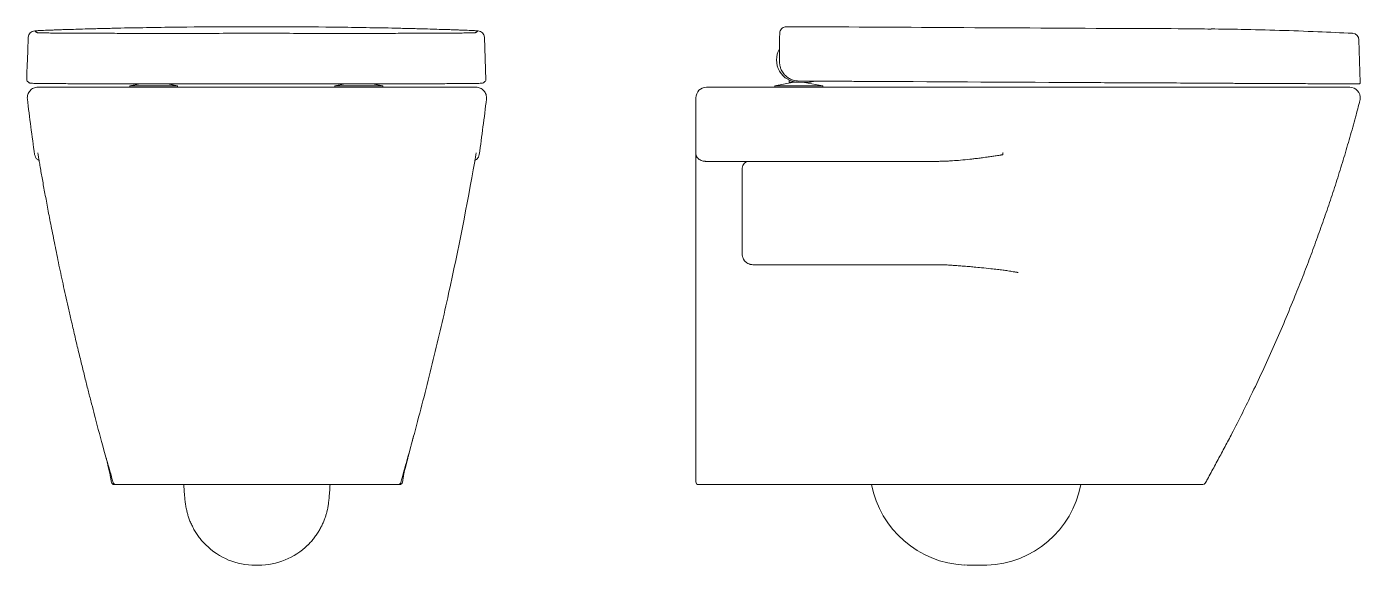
# Model space of a CAD drawing. Header units: millimetres. Extents: x 1778 to 2471, y 1406 to 1876.
# Drawn here: x 1976.474 to 1977.481, y 1423.481 to 1423.887 of the extents above; entities that cross this region are included whole.
import ezdxf

# ---------------------------------------------------------------- set-up
doc = ezdxf.new("R2010")
doc.units = ezdxf.units.MM
doc.layers.add('ARQ_SANITAROS', color=42, linetype='Continuous', lineweight=0)

msp = doc.modelspace()

# ---------------------------------------------------------------- linework, layer by layer
at = {"layer": 'ARQ_SANITAROS'}
for p, q in [((1976.8212, 1423.847), (1976.82, 1423.8793)), ((1977.0429, 1423.8794), (1977.0429, 1423.8793)), ((1977.043, 1423.8813), (1977.043, 1423.8815)), ((1977.043, 1423.8813), (1977.043, 1423.8813)), ((1977.4814, 1423.8451), (1977.4804, 1423.8774)), ((1977.0536, 1423.8453), (1977.0394, 1423.8426)), ((1977.0501, 1423.847), (1977.0501, 1423.8453)), ((1977.057, 1423.8453), (1977.0501, 1423.8453)), ((1977.0625, 1423.8452), (1977.0575, 1423.8453)), ((1977.0757, 1423.8426), (1977.0617, 1423.8452)), ((1976.4829, 1423.8416), (1976.8136, 1423.8416)), ((1976.56, 1423.8441), (1976.5522, 1423.8426)), ((1976.5522, 1423.8426), (1976.5522, 1423.8416)), ((1976.5522, 1423.8426), (1976.5884, 1423.8426)), ((1976.5522, 1423.8416), (1976.5884, 1423.8416)), ((1976.5884, 1423.8426), (1976.5807, 1423.8441)), ((1976.5884, 1423.8416), (1976.5884, 1423.8426)), ((1976.7149, 1423.8441), (1976.7072, 1423.8426)), ((1976.7072, 1423.8426), (1976.7072, 1423.8416)), ((1976.7072, 1423.8426), (1976.7434, 1423.8426)), ((1976.7072, 1423.8416), (1976.7434, 1423.8416)), ((1976.7434, 1423.8426), (1976.7356, 1423.8441)), ((1976.7434, 1423.8416), (1976.7434, 1423.8426)), ((1977.0394, 1423.8426), (1977.0394, 1423.8416)), ((1977.0394, 1423.8426), (1977.0757, 1423.8426)), ((1977.0394, 1423.8416), (1977.0757, 1423.8416)), ((1977.0757, 1423.8416), (1977.0757, 1423.8426)), ((1976.5375, 1423.5484), (1976.5384, 1423.5433)), ((1976.759, 1423.5483), (1976.7581, 1423.5433)), ((1976.5404, 1423.5416), (1976.7561, 1423.5416)), ((1976.6469, 1423.4808), (1976.6495, 1423.4808))]:
    msp.add_line(p, q, dxfattribs=at)
at = {"layer": 'ARQ_SANITAROS', "flags": 128}
for points in [[(1976.4756, 1423.8793), (1976.4752, 1423.8689), (1976.4748, 1423.8574), (1976.4746, 1423.853), (1976.4744, 1423.847)], [(1976.4768, 1423.8447), (1976.477, 1423.8447), (1976.4772, 1423.8447)], [(1976.8191, 1423.8449), (1976.8186, 1423.8447), (1976.8184, 1423.8447)], [(1976.6478, 1423.8441), (1976.6362, 1423.8441), (1976.6133, 1423.8441), (1976.5903, 1423.8441)], [(1976.6478, 1423.8441), (1976.6594, 1423.8441), (1976.6824, 1423.8441), (1976.7053, 1423.8441)]]:
    msp.add_lwpolyline(points, dxfattribs=at)
at = {"layer": 'ARQ_SANITAROS'}
for centre, radius, start, end in [((1976.4806, 1423.8791), 0.005, 91.9642, 177.7998), ((1976.815, 1423.8791), 0.005, 2.2002, 88.0358), ((1977.4753, 1423.8772), 0.00508, 2.0117, 86.314), ((1977.0576, 1423.8623), 0.017, 150.5234, 269.7047), ((1977.0437, 1423.8608), 0.000857, 179.4727, 180.9215), ((1977.0438, 1423.8608), 0.001, 179.6838, 180.9161), ((1976.4754, 1423.847), 0.001, 177.8007, 230.9214), ((1976.8202, 1423.847), 0.001, 307.3169, 2.2005), ((1977.4804, 1423.8451), 0.001, 269.7034, 1.9074), ((1976.9877, 1423.8336), 0.008, 90, 180), ((1977.4734, 1423.8336), 0.008, 353.3172, 90), ((1977.4734, 1423.8336), 0.008, 345.4927, 353.3172), ((1977.0197, 1423.7806), 0.005, 90, 180), ((1976.5404, 1423.5436), 0.002, 190.29, 269.9996), ((1976.7561, 1423.5436), 0.002, 270.0004, 349.71), ((1976.9817, 1423.5436), 0.002, 180, 270), ((1977.3625, 1423.5436), 0.002, 270.0017, 330.9564), ((1977.186, 1423.5558), 0.075, 190.8757, 267.3651), ((1977.1968, 1423.5557), 0.075, 271.949, 349.1746), ((1976.6469, 1423.5336), 0.0529, 225.254, 270.0844), ((1976.6496, 1423.5335), 0.0527, 269.884, 314.4359), ((1977.1922, 1423.691), 0.2103, 267.3651, 271.949)]:
    msp.add_arc(centre, radius, start, end, dxfattribs=at)
for points, knots in [([(1976.5097, 1423.8853), (1976.5083, 1423.8853), (1976.5055, 1423.8852), (1976.5015, 1423.8851), (1976.4978, 1423.8849), (1976.4943, 1423.8848), (1976.4912, 1423.8847), (1976.4884, 1423.8846), (1976.4859, 1423.8845), (1976.4839, 1423.8844), (1976.4824, 1423.8843), (1976.4813, 1423.8842), (1976.4807, 1423.8842), (1976.4806, 1423.8842), (1976.4805, 1423.8842), (1976.4805, 1423.8841)], [0, 0, 0, 0, 0.079615, 0.15923, 0.240922, 0.322613, 0.406083, 0.489553, 0.575442, 0.661331, 0.744783, 0.828235, 0.914118, 0.921986, 1, 1, 1, 1]), ([(1976.5455, 1423.8863), (1976.5437, 1423.8862), (1976.5401, 1423.8861), (1976.5347, 1423.886), (1976.5293, 1423.8859), (1976.5232, 1423.8857), (1976.5165, 1423.8855), (1976.512, 1423.8854), (1976.5097, 1423.8853)], [0, 0, 0, 0, 0.142896, 0.285791, 0.432824, 0.579856, 0.788351, 1, 1, 1, 1]), ([(1976.6478, 1423.8873), (1976.6432, 1423.8873), (1976.6239, 1423.8873), (1976.5898, 1423.8871), (1976.5603, 1423.8865), (1976.5455, 1423.8863)], [0, 0, 0, 0, 0.1345501, 0.5672579, 1, 1, 1, 1]), ([(1976.6478, 1423.8873), (1976.6524, 1423.8873), (1976.6717, 1423.8873), (1976.7058, 1423.8871), (1976.7353, 1423.8865), (1976.7501, 1423.8863)], [0, 0, 0, 0, 0.1345501, 0.5672579, 1, 1, 1, 1]), ([(1976.7501, 1423.8863), (1976.7519, 1423.8862), (1976.7555, 1423.8861), (1976.7609, 1423.886), (1976.7663, 1423.8859), (1976.7724, 1423.8857), (1976.7791, 1423.8855), (1976.7836, 1423.8854), (1976.7859, 1423.8853)], [0, 0, 0, 0, 0.142896, 0.285791, 0.432824, 0.579856, 0.788351, 1, 1, 1, 1]), ([(1976.7859, 1423.8853), (1976.7873, 1423.8853), (1976.7901, 1423.8852), (1976.7941, 1423.8851), (1976.7978, 1423.8849), (1976.8013, 1423.8848), (1976.8044, 1423.8847), (1976.8072, 1423.8846), (1976.8097, 1423.8845), (1976.8117, 1423.8844), (1976.8133, 1423.8843), (1976.8143, 1423.8842), (1976.8149, 1423.8842), (1976.815, 1423.8842), (1976.8151, 1423.8842), (1976.8152, 1423.8841)], [0, 0, 0, 0, 0.079615, 0.15923, 0.240922, 0.322613, 0.406083, 0.489553, 0.575442, 0.661331, 0.744783, 0.828235, 0.914118, 0.922826, 1, 1, 1, 1]), ([(1977.0431, 1423.8825), (1977.0431, 1423.8831), (1977.0433, 1423.8842), (1977.0442, 1423.8857), (1977.0455, 1423.8867), (1977.0469, 1423.8873), (1977.0478, 1423.8873), (1977.0481, 1423.8873)], [0, 0, 0, 0, 0.22007, 0.440139, 0.660207, 0.880277, 1, 1, 1, 1]), ([(1977.3687, 1423.8855), (1977.3622, 1423.8856), (1977.3416, 1423.8859), (1977.2766, 1423.886), (1977.1762, 1423.8867), (1977.0899, 1423.8871), (1977.0481, 1423.8873)], [0, 0, 0, 0, 0.061062, 0.1926471, 0.6085031, 1, 1, 1, 1]), ([(1977.4756, 1423.8823), (1977.4668, 1423.8827), (1977.4485, 1423.8836), (1977.4204, 1423.8846), (1977.3936, 1423.8853), (1977.3763, 1423.8855), (1977.3687, 1423.8856)], [0, 0, 0, 0, 0.2459418, 0.5164642, 0.7869158, 1, 1, 1, 1]), ([(1976.4805, 1423.8841), (1976.4808, 1423.8838), (1976.4813, 1423.8835), (1976.4819, 1423.8831), (1976.4821, 1423.8829), (1976.4822, 1423.8828)], [0, 0, 0, 0, 0.689682, 0.844841, 1, 1, 1, 1]), ([(1976.4822, 1423.8828), (1976.4824, 1423.8828), (1976.4828, 1423.8827), (1976.4852, 1423.8827), (1976.4887, 1423.8826), (1976.4936, 1423.8825), (1976.4997, 1423.8825), (1976.5063, 1423.8824), (1976.5131, 1423.8824), (1976.5198, 1423.8823), (1976.527, 1423.8823), (1976.5346, 1423.8823), (1976.5426, 1423.8823), (1976.551, 1423.8822), (1976.5597, 1423.8822), (1976.5692, 1423.8822), (1976.5794, 1423.8822), (1976.5867, 1423.8822), (1976.5903, 1423.8822)], [0, 0, 0, 0, 0.072288, 0.144806, 0.217094, 0.289409, 0.361954, 0.434271, 0.488626, 0.543174, 0.597723, 0.652078, 0.706509, 0.761133, 0.815756, 0.870186, 0.935092, 1, 1, 1, 1]), ([(1976.5903, 1423.8822), (1976.5982, 1423.8822), (1976.6138, 1423.8823), (1976.633, 1423.8823), (1976.6443, 1423.8823), (1976.6478, 1423.8823)], [0, 0, 0, 0, 0.409375, 0.818885, 1, 1, 1, 1]), ([(1976.7053, 1423.8822), (1976.6975, 1423.8822), (1976.6818, 1423.8823), (1976.6626, 1423.8823), (1976.6513, 1423.8823), (1976.6478, 1423.8823)], [0, 0, 0, 0, 0.409375, 0.818885, 1, 1, 1, 1]), ([(1976.8134, 1423.8828), (1976.8132, 1423.8828), (1976.8128, 1423.8827), (1976.8104, 1423.8827), (1976.8069, 1423.8826), (1976.802, 1423.8825), (1976.7959, 1423.8825), (1976.7893, 1423.8824), (1976.7825, 1423.8824), (1976.7758, 1423.8823), (1976.7687, 1423.8823), (1976.761, 1423.8823), (1976.753, 1423.8823), (1976.7446, 1423.8822), (1976.7359, 1423.8822), (1976.7264, 1423.8822), (1976.7162, 1423.8822), (1976.7089, 1423.8822), (1976.7053, 1423.8822)], [0, 0, 0, 0, 0.072288, 0.144806, 0.217094, 0.289409, 0.361954, 0.434271, 0.488626, 0.543174, 0.597723, 0.652078, 0.706509, 0.761133, 0.815756, 0.870186, 0.935092, 1, 1, 1, 1]), ([(1976.8152, 1423.8841), (1976.8148, 1423.8838), (1976.8143, 1423.8835), (1976.8137, 1423.8831), (1976.8135, 1423.8829), (1976.8134, 1423.8828)], [0, 0, 0, 0, 0.689682, 0.844841, 1, 1, 1, 1]), ([(1977.0429, 1423.8793), (1977.0429, 1423.878), (1977.0429, 1423.8718), (1977.0428, 1423.8656), (1977.0428, 1423.8608)], [0, 0, 0, 0, 0.215619, 1, 1, 1, 1]), ([(1977.043, 1423.8813), (1977.043, 1423.881), (1977.043, 1423.8805), (1977.0429, 1423.8799), (1977.0429, 1423.8796), (1977.0429, 1423.8795), (1977.0429, 1423.8794), (1977.0429, 1423.8794), (1977.0429, 1423.8794), (1977.0429, 1423.8794), (1977.0429, 1423.8794)], [0, 0, 0, 0, 0.493035, 0.802497, 0.868651, 0.912739, 0.956553, 0.974641, 0.989873, 1, 1, 1, 1]), ([(1977.043, 1423.8815), (1977.043, 1423.8817), (1977.043, 1423.8823), (1977.0431, 1423.8825), (1977.0431, 1423.8825), (1977.0431, 1423.8825)], [0, 0, 0, 0, 0.432708, 0.865451, 1, 1, 1, 1]), ([(1977.0431, 1423.8583), (1977.0431, 1423.8585), (1977.0428, 1423.8593), (1977.0428, 1423.8601), (1977.0428, 1423.8608)], [0, 0, 0, 0, 0.198635, 1, 1, 1, 1]), ([(1977.0428, 1423.8608), (1977.0428, 1423.8608), (1977.0428, 1423.8608), (1977.0428, 1423.8608), (1977.0428, 1423.8608)], [0, 0, 0, 0, 0.821989, 1, 1, 1, 1]), ([(1977.0428, 1423.8608), (1977.0428, 1423.8608), (1977.0428, 1423.8608), (1977.0428, 1423.8608), (1977.0428, 1423.8608)], [0, 0, 0, 0, 0.185613, 1, 1, 1, 1]), ([(1977.0575, 1423.8463), (1977.0567, 1423.8463), (1977.0552, 1423.8464), (1977.0528, 1423.847), (1977.0503, 1423.848), (1977.0477, 1423.8499), (1977.0455, 1423.8524), (1977.0439, 1423.855), (1977.0435, 1423.8568), (1977.0431, 1423.8583)], [0, 0, 0, 0, 0.094632, 0.189308, 0.334372, 0.479528, 0.681141, 0.883516, 1, 1, 1, 1]), ([(1976.4748, 1423.8462), (1976.4748, 1423.8462), (1976.475, 1423.846), (1976.4753, 1423.8457), (1976.4757, 1423.8455), (1976.476, 1423.8453), (1976.4759, 1423.8454), (1976.4759, 1423.8453), (1976.4761, 1423.8451), (1976.4765, 1423.8448), (1976.4767, 1423.8448), (1976.4768, 1423.8447)], [0, 0, 0, 0, 0.014747, 0.405341, 0.534685, 0.640693, 0.701251, 0.759393, 0.852665, 0.946586, 1, 1, 1, 1]), ([(1976.8191, 1423.8449), (1976.8192, 1423.8449), (1976.8194, 1423.845), (1976.8197, 1423.8453), (1976.8198, 1423.8454), (1976.8197, 1423.8453), (1976.8198, 1423.8454), (1976.8202, 1423.8457), (1976.8205, 1423.8459), (1976.8208, 1423.8462)], [0, 0, 0, 0, 0.0461116, 0.1486625, 0.2426563, 0.3101908, 0.3709191, 0.4310436, 1, 1, 1, 1]), ([(1977.1132, 1423.846), (1977.1113, 1423.846), (1977.1074, 1423.846), (1977.1017, 1423.846), (1977.096, 1423.8461), (1977.0904, 1423.8461), (1977.085, 1423.8461), (1977.0798, 1423.8462), (1977.0747, 1423.8462), (1977.0691, 1423.8462), (1977.0632, 1423.8462), (1977.0594, 1423.8463), (1977.0575, 1423.8463)], [0, 0, 0, 0, 0.088856, 0.177712, 0.269149, 0.360587, 0.449443, 0.538298, 0.629734, 0.721169, 0.859396, 1, 1, 1, 1]), ([(1977.0692, 1423.8462), (1977.0683, 1423.8459), (1977.0662, 1423.8454), (1977.0639, 1423.8452), (1977.0626, 1423.8452), (1977.0625, 1423.8452)], [0, 0, 0, 0, 0.435412, 0.93548, 1, 1, 1, 1]), ([(1977.0626, 1423.8452), (1977.0626, 1423.8452), (1977.0625, 1423.8452), (1977.0625, 1423.8452), (1977.0625, 1423.8452)], [0, 0, 0, 0, 0.3384519, 1, 1, 1, 1]), ([(1977.3685, 1423.8447), (1977.3608, 1423.8447), (1977.3456, 1423.8448), (1977.315, 1423.8449), (1977.2376, 1423.8453), (1977.1677, 1423.8457), (1977.1132, 1423.846)], [0, 0, 0, 0, 0.089745, 0.179491, 0.358981, 1, 1, 1, 1]), ([(1976.4749, 1423.8327), (1976.4748, 1423.8338), (1976.4749, 1423.835), (1976.4756, 1423.8371), (1976.4762, 1423.8381), (1976.4776, 1423.8398), (1976.4786, 1423.8405), (1976.4806, 1423.8414), (1976.4818, 1423.8416), (1976.4829, 1423.8416)], [0, 0, 0, 0, 0.25, 0.25, 0.5, 0.5, 0.75, 0.75, 1, 1, 1, 1]), ([(1976.5903, 1423.8441), (1976.5871, 1423.8441), (1976.5807, 1423.8441), (1976.5712, 1423.8441), (1976.5618, 1423.8441), (1976.5526, 1423.8441), (1976.5437, 1423.8441), (1976.5352, 1423.8442), (1976.527, 1423.8442), (1976.5193, 1423.8442), (1976.5121, 1423.8442), (1976.5054, 1423.8443), (1976.4994, 1423.8443), (1976.494, 1423.8444), (1976.4893, 1423.8444), (1976.4853, 1423.8445), (1976.4821, 1423.8445), (1976.4795, 1423.8445), (1976.4777, 1423.8446), (1976.4773, 1423.8446), (1976.4772, 1423.8447)], [0, 0, 0, 0, 0.05432, 0.108834, 0.163348, 0.217668, 0.272033, 0.326591, 0.38115, 0.435514, 0.48995, 0.54458, 0.599211, 0.653647, 0.7081, 0.762748, 0.817397, 0.871849, 0.935925, 1, 1, 1, 1]), ([(1976.7053, 1423.8441), (1976.7085, 1423.8441), (1976.7149, 1423.8441), (1976.7244, 1423.8441), (1976.7338, 1423.8441), (1976.743, 1423.8441), (1976.7519, 1423.8441), (1976.7604, 1423.8442), (1976.7686, 1423.8442), (1976.7763, 1423.8442), (1976.7835, 1423.8442), (1976.7902, 1423.8443), (1976.7962, 1423.8443), (1976.8016, 1423.8444), (1976.8063, 1423.8444), (1976.8103, 1423.8445), (1976.8135, 1423.8445), (1976.8161, 1423.8445), (1976.8179, 1423.8446), (1976.8183, 1423.8446), (1976.8184, 1423.8447)], [0, 0, 0, 0, 0.05432, 0.108834, 0.163348, 0.217668, 0.272033, 0.326591, 0.38115, 0.435514, 0.48995, 0.54458, 0.599211, 0.653647, 0.7081, 0.762748, 0.817397, 0.871849, 0.935925, 1, 1, 1, 1]), ([(1976.8136, 1423.8416), (1976.8147, 1423.8416), (1976.8159, 1423.8414), (1976.8179, 1423.8405), (1976.8188, 1423.8398), (1976.8203, 1423.8381), (1976.8209, 1423.8371), (1976.8216, 1423.835), (1976.8217, 1423.8338), (1976.8216, 1423.8327)], [0, 0, 0, 0, 0.25, 0.25, 0.5, 0.5, 0.75, 0.75, 1, 1, 1, 1]), ([(1976.9877, 1423.8416), (1976.9877, 1423.8416), (1976.9877, 1423.8416), (1976.9879, 1423.8416), (1976.988, 1423.8416), (1976.9884, 1423.8416), (1976.9886, 1423.8416), (1976.9891, 1423.8416), (1976.9894, 1423.8416), (1976.9904, 1423.8416), (1976.9912, 1423.8416), (1976.9924, 1423.8416), (1976.9927, 1423.8416), (1976.9932, 1423.8416), (1976.9934, 1423.8416), (1976.9943, 1423.8416), (1976.9948, 1423.8416), (1976.9967, 1423.8416), (1976.998, 1423.8416), (1976.9998, 1423.8416), (1977.0001, 1423.8416), (1977.0009, 1423.8416), (1977.0012, 1423.8416), (1977.0024, 1423.8416), (1977.0031, 1423.8416), (1977.0047, 1423.8416), (1977.0055, 1423.8416), (1977.0071, 1423.8416), (1977.008, 1423.8416), (1977.0105, 1423.8416), (1977.0122, 1423.8416), (1977.0139, 1423.8416)], [0, 0, 0, 0, 0.0625, 0.0625, 0.125, 0.125, 0.1875, 0.1875, 0.25, 0.25, 0.375, 0.375, 0.40625, 0.40625, 0.4375, 0.4375, 0.5, 0.5, 0.625, 0.625, 0.65625, 0.65625, 0.6875, 0.6875, 0.75, 0.75, 0.8125, 0.8125, 0.875, 0.875, 1, 1, 1, 1]), ([(1977.0139, 1423.8416), (1977.0731, 1423.8416), (1977.1323, 1423.8416), (1977.2064, 1423.8416), (1977.2212, 1423.8416), (1977.2434, 1423.8416), (1977.2508, 1423.8416), (1977.2656, 1423.8416), (1977.273, 1423.8416), (1977.2952, 1423.8416), (1977.31, 1423.8416), (1977.3322, 1423.8416), (1977.3433, 1423.8416), (1977.3544, 1423.8416), (1977.36, 1423.8416), (1977.3618, 1423.8416), (1977.3646, 1423.8416), (1977.3655, 1423.8416), (1977.3674, 1423.8416), (1977.3683, 1423.8416), (1977.3692, 1423.8416)], [0, 0, 0, 0, 0.5, 0.5, 0.625, 0.625, 0.6875, 0.6875, 0.75, 0.75, 0.875, 0.875, 0.9375, 0.96875, 0.96875, 0.984375, 0.984375, 0.992188, 0.992188, 1, 1, 1, 1]), ([(1977.4804, 1423.8441), (1977.4803, 1423.8441), (1977.4801, 1423.8441), (1977.4788, 1423.8441), (1977.4768, 1423.8441), (1977.4739, 1423.8441), (1977.4703, 1423.8441), (1977.466, 1423.8442), (1977.4609, 1423.8442), (1977.4552, 1423.8442), (1977.4488, 1423.8442), (1977.4419, 1423.8443), (1977.4344, 1423.8443), (1977.4264, 1423.8444), (1977.418, 1423.8444), (1977.4093, 1423.8445), (1977.4002, 1423.8445), (1977.3904, 1423.8445), (1977.3798, 1423.8446), (1977.3722, 1423.8446), (1977.3685, 1423.8447)], [0, 0, 0, 0, 0.05432, 0.108834, 0.163348, 0.217668, 0.272033, 0.326591, 0.38115, 0.435514, 0.48995, 0.54458, 0.599211, 0.653647, 0.7081, 0.762748, 0.817397, 0.871849, 0.935925, 1, 1, 1, 1]), ([(1977.3692, 1423.8416), (1977.3727, 1423.8416), (1977.3761, 1423.8416), (1977.3828, 1423.8416), (1977.3862, 1423.8416), (1977.3928, 1423.8416), (1977.3961, 1423.8416), (1977.4009, 1423.8416), (1977.4025, 1423.8416), (1977.4057, 1423.8416), (1977.4073, 1423.8416), (1977.4151, 1423.8416), (1977.4211, 1423.8416), (1977.4295, 1423.8416), (1977.4322, 1423.8416), (1977.4355, 1423.8416), (1977.4361, 1423.8416), (1977.4374, 1423.8416), (1977.438, 1423.8416), (1977.4399, 1423.8416), (1977.4412, 1423.8416), (1977.4471, 1423.8416), (1977.4514, 1423.8416), (1977.4562, 1423.8416), (1977.4571, 1423.8416), (1977.4584, 1423.8416), (1977.4588, 1423.8416), (1977.4597, 1423.8416), (1977.4601, 1423.8416), (1977.4621, 1423.8416), (1977.4636, 1423.8416), (1977.4676, 1423.8416), (1977.4696, 1423.8416), (1977.4714, 1423.8416), (1977.4717, 1423.8416), (1977.4722, 1423.8416), (1977.4725, 1423.8416), (1977.473, 1423.8416), (1977.4733, 1423.8416), (1977.4733, 1423.8416)], [0, 0, 0, 0, 0.0625, 0.0625, 0.125, 0.125, 0.1875, 0.1875, 0.21875, 0.21875, 0.25, 0.25, 0.375, 0.375, 0.4375, 0.4375, 0.453125, 0.453125, 0.46875, 0.46875, 0.5, 0.5, 0.625, 0.625, 0.65625, 0.65625, 0.671875, 0.671875, 0.6875, 0.6875, 0.75, 0.75, 0.875, 0.875, 0.90625, 0.90625, 0.9375, 0.9375, 1, 1, 1, 1]), ([(1976.9797, 1423.7916), (1976.9797, 1423.8011), (1976.9797, 1423.8099), (1976.9797, 1423.8237), (1976.9797, 1423.8287), (1976.9797, 1423.8336)], [0.8240886, 0.8240886, 0.8240886, 0.8240886, 0.9113161, 0.9113161, 0.9608667, 0.9608667, 0.9608667, 0.9608667]), ([(1977.3643, 1423.5427), (1977.3649, 1423.5437), (1977.3663, 1423.5463), (1977.3687, 1423.5507), (1977.3714, 1423.5556), (1977.374, 1423.5605), (1977.3767, 1423.5654), (1977.3793, 1423.5703), (1977.3819, 1423.5752), (1977.3863, 1423.5836), (1977.3924, 1423.5956), (1977.4004, 1423.612), (1977.4086, 1423.6292), (1977.4167, 1423.6473), (1977.4246, 1423.6655), (1977.4316, 1423.6826), (1977.438, 1423.6986), (1977.4436, 1423.7134), (1977.4491, 1423.7283), (1977.4544, 1423.7433), (1977.4595, 1423.7583), (1977.4645, 1423.7734), (1977.4691, 1423.7886), (1977.4736, 1423.8038), (1977.4776, 1423.8181), (1977.48, 1423.8274), (1977.4812, 1423.8316)], [0, 0, 0, 0, 0.011646, 0.029156, 0.046757, 0.064328, 0.081868, 0.099391, 0.116903, 0.134408, 0.189405, 0.244432, 0.307084, 0.369893, 0.432809, 0.495706, 0.545918, 0.596001, 0.646021, 0.696177, 0.746702, 0.797811, 0.849654, 0.902268, 0.95554, 1, 1, 1, 1]), ([(1976.4804, 1423.7908), (1976.4806, 1423.7901), (1976.4809, 1423.7887), (1976.4822, 1423.7871), (1976.4832, 1423.7866), (1976.4837, 1423.7864)], [0, 0, 0, 0, 0.359351, 0.742822, 1, 1, 1, 1]), ([(1976.4838, 1423.7856), (1976.4841, 1423.7842), (1976.4846, 1423.7813), (1976.4854, 1423.7767), (1976.4863, 1423.7718), (1976.4872, 1423.7666), (1976.4882, 1423.7612), (1976.4893, 1423.7555), (1976.4904, 1423.7494), (1976.4916, 1423.7431), (1976.4929, 1423.7365), (1976.4943, 1423.7296), (1976.4957, 1423.7225), (1976.4972, 1423.715), (1976.4988, 1423.7073), (1976.5005, 1423.6992), (1976.5023, 1423.6909), (1976.5042, 1423.6823), (1976.5062, 1423.6735), (1976.5085, 1423.6636), (1976.5109, 1423.653), (1976.5136, 1423.6419), (1976.5162, 1423.6313), (1976.5186, 1423.6213), (1976.521, 1423.6118), (1976.5234, 1423.6028), (1976.5256, 1423.5943), (1976.527, 1423.5888), (1976.5277, 1423.5862)], [0, 0, 0, 0, 0.021345, 0.0441395, 0.0683832, 0.0940758, 0.1212171, 0.1498066, 0.179844, 0.211329, 0.2442613, 0.2786406, 0.3144664, 0.3517384, 0.3904563, 0.4306198, 0.4722286, 0.5152823, 0.5597807, 0.6057234, 0.6639632, 0.7196423, 0.772762, 0.8233232, 0.8713269, 0.9167738, 0.9596646, 1, 1, 1, 1]), ([(1976.7687, 1423.5862), (1976.7732, 1423.6027), (1976.7774, 1423.6193), (1976.7855, 1423.6526), (1976.7894, 1423.6692), (1976.8003, 1423.7191), (1976.8069, 1423.7523), (1976.8127, 1423.7856)], [0, 0, 0, 0, 0.25, 0.25, 0.5, 0.5, 1, 1, 1, 1]), ([(1976.8161, 1423.7908), (1976.8159, 1423.7901), (1976.8156, 1423.7887), (1976.8143, 1423.7871), (1976.8132, 1423.7866), (1976.8127, 1423.7863)], [0, 0, 0, 0, 0.356276, 0.736462, 1, 1, 1, 1]), ([(1976.9797, 1423.7916), (1976.9798, 1423.7907), (1976.9798, 1423.7906), (1976.9798, 1423.7904), (1976.9799, 1423.7903), (1976.98, 1423.7899), (1976.9801, 1423.7897), (1976.9802, 1423.7895)], [0, 0, 0, 0, 0.25, 0.25, 0.5, 0.5, 1, 1, 1, 1]), ([(1976.9797, 1423.5436), (1976.9797, 1423.5642), (1976.9797, 1423.5847), (1976.9797, 1423.6259), (1976.9797, 1423.6466), (1976.9797, 1423.6879), (1976.9797, 1423.7086), (1976.9797, 1423.7501), (1976.9797, 1423.7709), (1976.9797, 1423.7916)], [0, 0, 0, 0, 0.25, 0.25, 0.5, 0.5, 0.75, 0.75, 1, 1, 1, 1]), ([(1976.9802, 1423.7895), (1976.9803, 1423.7893), (1976.9803, 1423.7893), (1976.9803, 1423.7892), (1976.9803, 1423.7892), (1976.9804, 1423.7891), (1976.9805, 1423.789), (1976.9806, 1423.7887), (1976.9808, 1423.7886), (1976.9811, 1423.7881), (1976.9814, 1423.7878), (1976.9821, 1423.7873), (1976.9825, 1423.787), (1976.9832, 1423.7866), (1976.9834, 1423.7865), (1976.9839, 1423.7863), (1976.9842, 1423.7862), (1976.9845, 1423.7861)], [0, 0, 0, 0, 0.03125, 0.03125, 0.0625, 0.0625, 0.125, 0.125, 0.25, 0.25, 0.5, 0.5, 0.75, 0.75, 0.875, 0.875, 1, 1, 1, 1]), ([(1976.9845, 1423.7861), (1976.985, 1423.7859), (1976.9854, 1423.7858), (1976.9862, 1423.7857), (1976.9864, 1423.7857), (1976.9868, 1423.7857), (1976.9869, 1423.7857), (1976.9871, 1423.7856), (1976.9873, 1423.7856), (1976.9874, 1423.7856)], [0, 0, 0, 0, 0.5, 0.5, 0.75, 0.75, 0.875, 0.875, 1, 1, 1, 1]), ([(1977.0095, 1423.7856), (1977.0093, 1423.7856), (1977.0089, 1423.7856), (1977.0084, 1423.7856), (1977.0079, 1423.7856), (1977.0074, 1423.7856), (1977.0069, 1423.7856), (1977.0064, 1423.7856), (1977.006, 1423.7856), (1977.0055, 1423.7856), (1977.005, 1423.7856), (1977.0045, 1423.7856), (1977.004, 1423.7856), (1977.0035, 1423.7856), (1977.003, 1423.7856), (1977.0025, 1423.7856), (1977.0021, 1423.7856), (1977.0016, 1423.7856), (1977.0006, 1423.7856), (1976.9992, 1423.7856), (1976.9973, 1423.7856), (1976.9956, 1423.7856), (1976.9934, 1423.7856), (1976.9909, 1423.7856), (1976.9892, 1423.7856), (1976.9883, 1423.7856), (1976.988, 1423.7856), (1976.9877, 1423.7856), (1976.9875, 1423.7856), (1976.9874, 1423.7856)], [0, 0, 0, 0, 0.0179, 0.035743, 0.053538, 0.071292, 0.089013, 0.10671, 0.124391, 0.142064, 0.159738, 0.17742, 0.19512, 0.212844, 0.230603, 0.248403, 0.266252, 0.28416, 0.302133, 0.376542, 0.450371, 0.524206, 0.59863, 0.745489, 0.892065, 0.919233, 0.946259, 0.973172, 1, 1, 1, 1]), ([(1977.1616, 1423.7856), (1977.1571, 1423.7856), (1977.1477, 1423.7856), (1977.1315, 1423.7856), (1977.1127, 1423.7856), (1977.0913, 1423.7856), (1977.0697, 1423.7856), (1977.0483, 1423.7856), (1977.0284, 1423.7856), (1977.0156, 1423.7856), (1977.0095, 1423.7856)], [0, 0, 0, 0, 0.087221, 0.185367, 0.321168, 0.45697, 0.607292, 0.747904, 0.878807, 1, 1, 1, 1]), ([(1977.1616, 1423.7856), (1977.162, 1423.7856), (1977.1627, 1423.7856), (1977.1639, 1423.7857), (1977.1652, 1423.7857), (1977.1665, 1423.7857), (1977.1678, 1423.7858), (1977.1692, 1423.7858), (1977.1706, 1423.7859), (1977.1721, 1423.786), (1977.175, 1423.7862), (1977.1799, 1423.7865), (1977.1852, 1423.7871), (1977.1898, 1423.7876), (1977.1933, 1423.788), (1977.1967, 1423.7885), (1977.2, 1423.7889), (1977.2031, 1423.7893), (1977.206, 1423.7898), (1977.2082, 1423.7901), (1977.2097, 1423.7903), (1977.2106, 1423.7905), (1977.2111, 1423.7905), (1977.2113, 1423.7906), (1977.2114, 1423.7906), (1977.2115, 1423.7906), (1977.2115, 1423.7906), (1977.2115, 1423.7906), (1977.2115, 1423.7907), (1977.2115, 1423.7907), (1977.2115, 1423.7908), (1977.2115, 1423.7909), (1977.2115, 1423.7911), (1977.2115, 1423.7913), (1977.2115, 1423.7915), (1977.2115, 1423.7917), (1977.2115, 1423.7918), (1977.2115, 1423.7919), (1977.2116, 1423.792), (1977.2116, 1423.792), (1977.2117, 1423.7921), (1977.2117, 1423.7921)], [0, 0, 0, 0, 0.022516, 0.045889, 0.070119, 0.095207, 0.121152, 0.147954, 0.175613, 0.204128, 0.233499, 0.348043, 0.487233, 0.543505, 0.618576, 0.692292, 0.740327, 0.810595, 0.871372, 0.909893, 0.940632, 0.954228, 0.963531, 0.968545, 0.969275, 0.969862, 0.97042, 0.970783, 0.971064, 0.971687, 0.973687, 0.97572, 0.980039, 0.984094, 0.988372, 0.992051, 0.994412, 0.996316, 0.997807, 0.998974, 1, 1, 1, 1]), ([(1977.0227, 1423.7076), (1977.0222, 1423.7076), (1977.0217, 1423.7077), (1977.0209, 1423.7078), (1977.0206, 1423.7079), (1977.0201, 1423.7081), (1977.0199, 1423.7082), (1977.0192, 1423.7085), (1977.0187, 1423.7087), (1977.018, 1423.7091), (1977.0178, 1423.7093), (1977.0174, 1423.7096), (1977.0172, 1423.7098), (1977.0167, 1423.7104), (1977.0163, 1423.7108), (1977.0159, 1423.7114), (1977.0158, 1423.7117), (1977.0155, 1423.7121), (1977.0153, 1423.7126), (1977.0151, 1423.7131), (1977.015, 1423.7136), (1977.0149, 1423.7138), (1977.0148, 1423.7146), (1977.0147, 1423.7151), (1977.0147, 1423.7156)], [0, 0, 0, 0, 0.125, 0.125, 0.1875, 0.1875, 0.25, 0.25, 0.375, 0.375, 0.4375, 0.4375, 0.5, 0.5, 0.625, 0.625, 0.6875, 0.6875, 0.75, 0.8125, 0.8125, 0.875, 0.875, 1, 1, 1, 1]), ([(1977.0227, 1423.7076), (1977.0457, 1423.7076), (1977.0687, 1423.7076), (1977.1033, 1423.7076), (1977.1149, 1423.7076), (1977.138, 1423.7076), (1977.1495, 1423.7076), (1977.1611, 1423.7076)], [0, 0, 0, 0, 0.5, 0.5, 0.75, 0.75, 1, 1, 1, 1]), ([(1977.2232, 1423.7016), (1977.2232, 1423.7016), (1977.2232, 1423.7016), (1977.2232, 1423.7016), (1977.2231, 1423.7017), (1977.2231, 1423.7017), (1977.2231, 1423.7017), (1977.223, 1423.7017), (1977.223, 1423.7017), (1977.2229, 1423.7017), (1977.2228, 1423.7018), (1977.2228, 1423.7018), (1977.2227, 1423.7018), (1977.2225, 1423.7018), (1977.2223, 1423.7019), (1977.222, 1423.7019), (1977.2216, 1423.702), (1977.2209, 1423.7021), (1977.2202, 1423.7022), (1977.219, 1423.7024), (1977.2174, 1423.7027), (1977.2148, 1423.7031), (1977.2115, 1423.7035), (1977.2071, 1423.7041), (1977.2017, 1423.7047), (1977.1959, 1423.7053), (1977.1903, 1423.7058), (1977.1863, 1423.7062), (1977.1833, 1423.7064), (1977.1803, 1423.7067), (1977.177, 1423.7069), (1977.1738, 1423.7071), (1977.1713, 1423.7073), (1977.1695, 1423.7074), (1977.1677, 1423.7075), (1977.166, 1423.7076), (1977.1643, 1423.7076), (1977.1627, 1423.7076), (1977.1616, 1423.7076), (1977.1611, 1423.7076)], [0, 0, 0, 0, 0.000252, 0.000582, 0.001014, 0.001559, 0.002222, 0.003006, 0.003914, 0.004945, 0.006102, 0.007383, 0.008791, 0.010324, 0.013848, 0.018085, 0.026147, 0.036195, 0.048788, 0.063371, 0.093484, 0.126846, 0.186723, 0.25425, 0.334096, 0.447275, 0.536661, 0.600407, 0.641231, 0.679007, 0.744326, 0.803249, 0.833542, 0.863103, 0.891935, 0.920038, 0.947415, 0.974069, 1, 1, 1, 1]), ([(1976.7619, 1423.5604), (1976.7621, 1423.5613), (1976.7624, 1423.5623), (1976.7628, 1423.5641), (1976.7634, 1423.5663), (1976.764, 1423.5683), (1976.7645, 1423.5705), (1976.7651, 1423.5727), (1976.7658, 1423.5752), (1976.7663, 1423.577), (1976.7666, 1423.5782), (1976.7666, 1423.5784)], [0, 0, 0, 0, 0.101796, 0.314624, 0.458729, 0.588443, 0.704241, 0.806783, 0.897054, 0.981103, 1, 1, 1, 1]), ([(1976.5344, 1423.5615), (1976.5345, 1423.5613), (1976.5348, 1423.5603), (1976.5353, 1423.5584), (1976.5358, 1423.5561), (1976.5363, 1423.5539), (1976.5368, 1423.5519), (1976.5372, 1423.55), (1976.5374, 1423.5489), (1976.5375, 1423.5484)], [0.4347202, 0.4347202, 0.4347202, 0.4347202, 0.4518804, 0.535152, 0.6193433, 0.7090861, 0.8044131, 0.9053516, 1, 1, 1, 1]), ([(1976.759, 1423.5483), (1976.759, 1423.5486), (1976.7591, 1423.5493), (1976.7594, 1423.5505), (1976.7597, 1423.552), (1976.7601, 1423.5537), (1976.7606, 1423.5554), (1976.7611, 1423.5574), (1976.7615, 1423.559), (1976.7618, 1423.5602), (1976.7619, 1423.5604)], [0, 0, 0, 0, 0.158829, 0.322939, 0.475659, 0.617016, 0.747055, 0.863821, 0.969821, 1, 1, 1, 1]), ([(1976.5416, 1423.5416), (1976.5412, 1423.5416), (1976.5407, 1423.5418), (1976.54, 1423.5423), (1976.5398, 1423.5427), (1976.5397, 1423.5431)], [0, 0, 0, 0, 0.5, 0.5, 1, 1, 1, 1]), ([(1976.7568, 1423.5431), (1976.7567, 1423.5427), (1976.7565, 1423.5423), (1976.7558, 1423.5418), (1976.7553, 1423.5416), (1976.7549, 1423.5416)], [0, 0, 0, 0, 0.5, 0.5, 1, 1, 1, 1]), ([(1976.593, 1423.5416), (1976.593, 1423.5414), (1976.5931, 1423.5403), (1976.5932, 1423.5384), (1976.5934, 1423.5359), (1976.5936, 1423.5334), (1976.5938, 1423.5312), (1976.594, 1423.5291), (1976.5942, 1423.5274), (1976.5945, 1423.5257), (1976.5948, 1423.5239), (1976.5952, 1423.5219), (1976.5958, 1423.5196), (1976.5966, 1423.5169), (1976.5977, 1423.514), (1976.5991, 1423.5109), (1976.6007, 1423.5077), (1976.6026, 1423.5046), (1976.6047, 1423.5016), (1976.6071, 1423.4987), (1976.6088, 1423.497), (1976.6096, 1423.4961)], [0, 0, 0, 0, 0.014033, 0.067996, 0.123842, 0.183246, 0.250947, 0.299791, 0.340953, 0.377731, 0.414569, 0.453603, 0.498017, 0.549586, 0.607503, 0.669286, 0.733436, 0.79925, 0.866227, 0.934011, 1, 1, 1, 1]), ([(1976.6866, 1423.4958), (1976.6873, 1423.4966), (1976.6889, 1423.4981), (1976.691, 1423.5007), (1976.6931, 1423.5035), (1976.6949, 1423.5063), (1976.6965, 1423.5091), (1976.6979, 1423.5119), (1976.699, 1423.5147), (1976.7, 1423.5173), (1976.7007, 1423.5197), (1976.7013, 1423.5219), (1976.7017, 1423.5237), (1976.702, 1423.5254), (1976.7022, 1423.527), (1976.7024, 1423.5285), (1976.7026, 1423.5303), (1976.7028, 1423.5323), (1976.703, 1423.5346), (1976.7032, 1423.537), (1976.7033, 1423.5393), (1976.7034, 1423.5409), (1976.7035, 1423.5416)], [0, 0, 0, 0, 0.0567663, 0.1188999, 0.1804887, 0.2406616, 0.2992555, 0.3559364, 0.4101587, 0.4610224, 0.5073327, 0.5483639, 0.5847866, 0.6184697, 0.6518677, 0.6873148, 0.728608, 0.7845601, 0.8461655, 0.9028654, 0.955942, 1, 1, 1, 1]), ([(1976.9847, 1423.5416), (1976.9845, 1423.5416), (1976.984, 1423.5416), (1976.9831, 1423.5416), (1976.9823, 1423.5416), (1976.9818, 1423.5416), (1976.9817, 1423.5416), (1976.9817, 1423.5416)], [0, 0, 0, 0, 0.132164, 0.345767, 0.562746, 0.781402, 1, 1, 1, 1]), ([(1977.2471, 1423.5416), (1977.2034, 1423.5416), (1977.1159, 1423.5416), (1977.0284, 1423.5416), (1976.9847, 1423.5416)], [0, 0, 0, 0, 0.499996, 1, 1, 1, 1]), ([(1977.2801, 1423.5416), (1977.2774, 1423.5416), (1977.2664, 1423.5416), (1977.2554, 1423.5416), (1977.2471, 1423.5416)], [0, 0, 0, 0, 0.25, 1, 1, 1, 1]), ([(1977.3625, 1423.5416), (1977.3624, 1423.5416), (1977.3622, 1423.5416), (1977.3606, 1423.5416), (1977.358, 1423.5416), (1977.3545, 1423.5416), (1977.3499, 1423.5416), (1977.3445, 1423.5416), (1977.3383, 1423.5416), (1977.3314, 1423.5416), (1977.3238, 1423.5416), (1977.3157, 1423.5416), (1977.3071, 1423.5416), (1977.2982, 1423.5416), (1977.2892, 1423.5416), (1977.2831, 1423.5416), (1977.2801, 1423.5416)], [0, 0, 0, 0, 0.071706, 0.143637, 0.215335, 0.287061, 0.359018, 0.430744, 0.50215, 0.573783, 0.645189, 0.716792, 0.788625, 0.860229, 0.930104, 1, 1, 1, 1])]:
    msp.add_open_spline(points, degree=3, knots=knots, dxfattribs=at)
for points in [[(1976.4749, 1423.8327), (1976.4766, 1423.8187), (1976.4784, 1423.8047), (1976.4804, 1423.7908)], [(1976.8161, 1423.7908), (1976.8181, 1423.8047), (1976.8199, 1423.8187), (1976.8216, 1423.8327)], [(1976.4827, 1423.7921), (1976.4831, 1423.7899), (1976.4834, 1423.7878), (1976.4838, 1423.7856)], [(1976.8127, 1423.7856), (1976.813, 1423.7878), (1976.8134, 1423.7899), (1976.8138, 1423.7921)], [(1977.0147, 1423.7806), (1977.0147, 1423.7589), (1977.0147, 1423.7373), (1977.0147, 1423.7156)], [(1976.5347, 1423.5605), (1976.532, 1423.5704), (1976.5298, 1423.5783), (1976.5277, 1423.5861)], [(1976.7623, 1423.5625), (1976.7645, 1423.5704), (1976.7666, 1423.5783), (1976.7687, 1423.5861)], [(1976.5397, 1423.5431), (1976.538, 1423.5489), (1976.5364, 1423.5547), (1976.5347, 1423.5605)], [(1976.7568, 1423.5431), (1976.7585, 1423.5489), (1976.7601, 1423.5547), (1976.7617, 1423.5605)], [(1976.7617, 1423.5605), (1976.7619, 1423.5612), (1976.7621, 1423.5618), (1976.7623, 1423.5625)]]:
    msp.add_open_spline(points, degree=3, dxfattribs=at)

doc.saveas('drawing.dxf')
